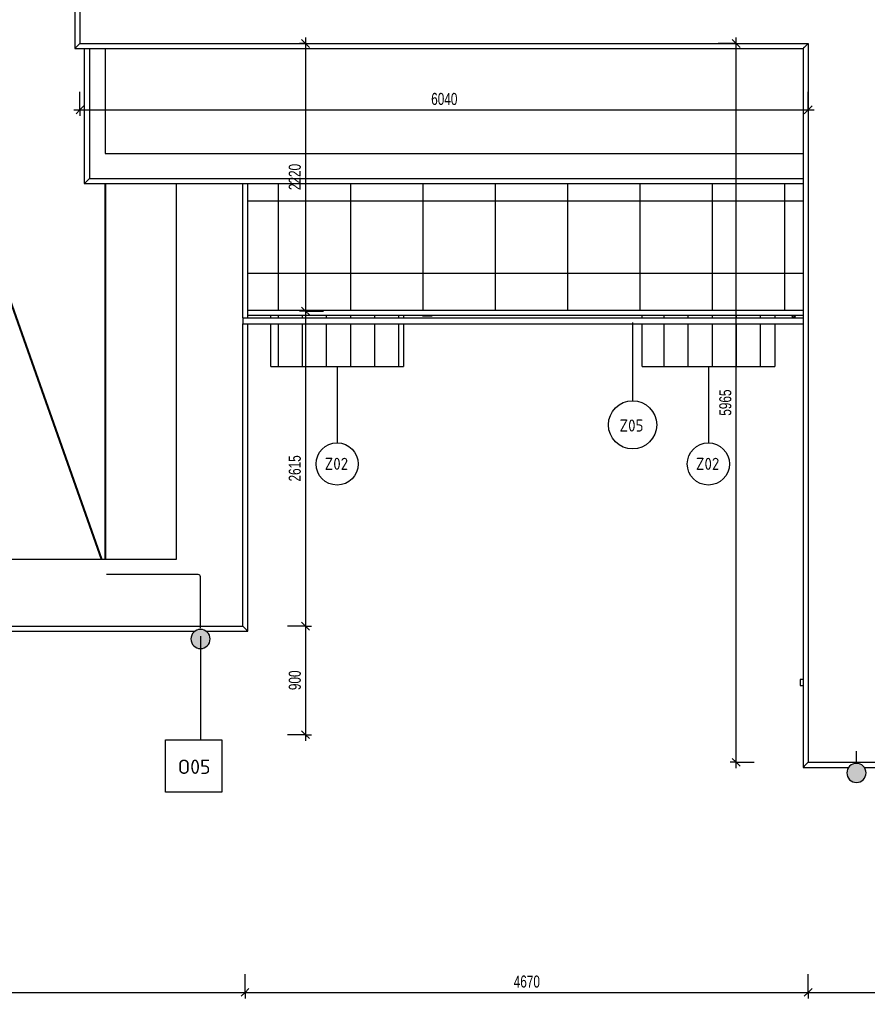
# Model space of a CAD drawing. Header units: millimetres. Extents: x -2665 to 226309, y -45352 to 20466.
# Drawn here: x 15854 to 22886, y -31229 to -23110 of the extents above; entities that cross this region are included whole.
import ezdxf

# ---------------------------------------------------------------- set-up
doc = ezdxf.new("R2010")
doc.units = ezdxf.units.MM
for name, color, linetype, lineweight in [('A-ANNO-DIMS', 211, 'Continuous', 9), ('A-ANNO-DIMS-50', 211, 'Continuous', 9), ('A-FLOR', 192, 'Continuous', 13), ('A-FLOR-HRAL', 11, 'Continuous', 13), ('A-FLOR-HRAL-IDEN', 2, 'Continuous', 9), ('A-GENM', 13, 'Continuous', 13), ('A-ROOF', 132, 'Continuous', 13), ('A-ROOF-OTLN', 132, 'Continuous', 13), ('A-ROOF-PATT', 132, 'Continuous', 13), ('E-POWR-CNDT', 130, 'Continuous', 13), ('E-POWR-CNDT-IDEN', 130, 'Continuous', 9), ('E-POWR-DROP', 130, 'Continuous', 13), ('M-EQPM', 50, 'Continuous', 13), ('M-EQPM-IDEN', 50, 'Continuous', 9), ('P-SANR-FIXT', 6, 'Continuous', 13), ('Q-SPCQ', 91, 'Continuous', 13)]:
    doc.layers.add(name, color=color, linetype=linetype, lineweight=lineweight)
doc.styles.add('Arial_1', font='arial.ttf', dxfattribs={"width": 0.7, "height": 100})
doc.styles.add('ISOCPEUR', font='isocpeur.ttf', dxfattribs={"width": 0.9, "height": 100})
doc.styles.add('ISOCPEUR_1', font='isocpeur.ttf', dxfattribs={"height": 119.0625})
doc.dimstyles.new('Vnitřní_-_průhledné', dxfattribs={"dimscale": 304.8, "dimtxt": 102.02594, "dimasz": 0.213255, "dimexe": 0.164042, "dimexo": 0.0625, "dimgap": 0.032808, "dimtad": 1, "dimdec": 0, "dimrnd": 5, "dimzin": 0, "dimdsep": 46, "dimtxsty": 'Arial_1', "dimblk1": 'OBLIQUE', "dimblk2": 'OBLIQUE', "dimsah": 1, "dimcen": 0.09, "dimdle": 0.164042, "dimazin": 0, "dimtfac": 1, "dimtdec": 4, "dimtix": 1, "dimtmove": 0, "dimatfit": 3, "dimfxl": 0.492126, "dimfxlon": 1, "dimtvp": 1, "dimtolj": 1, "dimtzin": 0, "dimarcsym": 2})
pattern_1 = [(90, (0, 207), (-200, 1e-14), [])]

# ---------------------------------------------------------------- blocks, each defined once
blk = doc.blocks.new('parapet_ext - parapet_ext-V11-STŘECHA NÁVRH A')
at = {"layer": 'Q-SPCQ'}
h = blk.add_hatch(dxfattribs=at)
h.set_pattern_fill('FP_10', color=11, style=0, pattern_type=2)
h.set_pattern_definition([(225, (15524.24, -27883.8), (176.7767, -176.7767), [])])
h.paths.add_polyline_path([(-1150, 300), (-1150, 300), (-956.6, 300)])
blk = doc.blocks.new('Zábradlí - Zábradlí-1250062-STŘECHA NÁVRH A')
at = {"layer": 'A-FLOR-HRAL'}
for p, q in [((17704.5, -25584.4), (17704.5, -25634.4)), ((17704.5, -25584.4), (22352.6, -25584.4)), ((17704.5, -25634.4), (22352.6, -25634.4))]:
    blk.add_line(p, q, dxfattribs=at)
blk = doc.blocks.new('Conduit Elbow - without Fittings - RMC-hromosvod - Standard-1256371-STŘECHA NÁVRH A')
at = {"layer": 'E-POWR-CNDT', "color": 11}
for p, q in [((0, 20), (0, 52.515625)), ((-52.515625, 0), (-20, 0))]:
    blk.add_line(p, q, dxfattribs=at)
blk.add_arc((-20, 20), 20, 270, 360, dxfattribs=at)
blk = doc.blocks.new('DPS_stříška - DPS_stříška Z05-2225724-STŘECHA NÁVRH A')
at = {"layer": 'M-EQPM'}
h = blk.add_hatch(dxfattribs=at)
h.set_pattern_fill('FP_17', color=11, style=0, pattern_type=2)
h.set_pattern_definition(pattern_1)
h.paths.add_polyline_path([(550, -458.8), (550, -107), (-550, -107), (-550, -458.8)])
h.paths.add_polyline_path([(-75.4, -57), (550, -57), (550, -34), (-550, -34), (-550, -57), (-290, -57)])
at = {"layer": 'M-EQPM', "color": 11}
for p, q in [((-550, -57), (-550, -34)), ((550, -33.9), (550, -57)), ((-550, -458.8), (-550, -107)), ((550, -107), (550, -458.8)), ((-550, -458.8), (550, -458.8))]:
    blk.add_line(p, q, dxfattribs=at)
blk = doc.blocks.new('DPS_stříška - DPS_stříška Z05-V79-STŘECHA NÁVRH A')
at = {"layer": 'M-EQPM'}
h = blk.add_hatch(dxfattribs=at)
h.set_pattern_fill('FP_17', color=11, style=0, pattern_type=2)
h.set_pattern_definition(pattern_1)
h.paths.add_polyline_path([(-550, -458.8), (550, -458.8), (550, -107), (-550, -107), (-550, -163.7)])
h.paths.add_polyline_path([(64.2, -57), (550, -57), (550, -34), (-550, -34), (-550, -57), (-150.3, -57)])
at = {"layer": 'M-EQPM', "color": 11}
for p, q in [((-550, -57), (-550, -34)), ((550, -34), (550, -57)), ((-550, -458.8), (-550, -107)), ((550, -107), (550, -458.8)), ((-550, -458.8), (550, -458.8))]:
    blk.add_line(p, q, dxfattribs=at)
blk = doc.blocks.new('Vývod_ uzávěr na klíč_ 15_20 mm_ se závitem - DN 15-1585230-STŘECHA NÁVRH A')
at = {"layer": 'P-SANR-FIXT', "color": 11}
for p, q in [((-4.7, -34), (-14.9, -51.6)), ((-14.9, -51.6), (14.9, -51.6)), ((0, -56.8), (0, -56.8)), ((14.9, -51.6), (4.7, -34))]:
    blk.add_line(p, q, dxfattribs=at)
blk = doc.blocks.new('Vypínač_venkovní - Typ 1-2190683-STŘECHA NÁVRH A')
at = {"layer": 'A-GENM', "color": 11}
for p, q in [((35, 142), (35, 136.9)), ((115, 142), (35, 142)), ((115, 136.9), (115, 142))]:
    blk.add_line(p, q, dxfattribs=at)
blk = doc.blocks.new('BP_ZÁSTUPNÝ PRVEK - BP_ZÁSTUPNÝ PRVEK - OV4-V84-STŘECHA NÁVRH A')
at = {"layer": 'A-GENM', "color": 11}
for p, q in [((23.4, 50), (0, 50)), ((0, 50), (0, 0)), ((0, 0), (23.4, 0))]:
    blk.add_line(p, q, dxfattribs=at)
blk = doc.blocks.new('DIMBLOCK10-STŘECHA NÁVRH A')
at = {"layer": 'A-ANNO-DIMS-50', "lineweight": 18}
for p, q in [((18225.8, -23307.4), (18193.3, -23274.9)), ((18225.8, -23307.4), (18258.3, -23339.9)), ((18225.8, -25527.4), (18193.3, -25494.9)), ((18225.8, -25527.4), (18258.3, -25559.9))]:
    blk.add_line(p, q, dxfattribs=at)
at = {"layer": 'A-ANNO-DIMS-50'}
for p, q in [((18225.8, -23257.4), (18225.8, -25527.4)), ((18225.8, -23307.4), (18175.8, -23307.4)), ((18225.8, -23307.4), (18375.8, -23307.4)), ((18225.8, -25527.4), (18175.8, -25527.4)), ((18225.8, -25527.4), (18375.8, -25527.4))]:
    blk.add_line(p, q, dxfattribs=at)
at = {"layer": 'A-ANNO-DIMS-50', "color": 0, "insert": (18086, -24524.1), "char_height": 100, "width": 256.164, "attachment_point": 1, "rotation": 90, "line_spacing_factor": 0.941778, "style": 'Arial_1'}
blk.add_mtext('2220', dxfattribs=at)
blk = doc.blocks.new('_Oblique')
at = {"color": 0, "linetype": 'ByBlock', "lineweight": -2}
blk.add_line((-0.5, -0.5), (0.5, 0.5), dxfattribs=at)
blk = doc.blocks.new('DIMBLOCK11-STŘECHA NÁVRH A')
at = {"layer": 'A-ANNO-DIMS-50', "lineweight": 18}
for p, q in [((18225.8, -25527.4), (18193.3, -25494.9)), ((18225.8, -25527.4), (18258.3, -25559.9)), ((18225.8, -28141.8), (18193.3, -28109.3)), ((18225.8, -28141.8), (18258.3, -28174.3))]:
    blk.add_line(p, q, dxfattribs=at)
at = {"layer": 'A-ANNO-DIMS-50'}
for p, q in [((18225.8, -25527.4), (18175.8, -25527.4)), ((18225.8, -25527.4), (18225.8, -28141.8)), ((18225.8, -25527.4), (18375.8, -25527.4)), ((18225.8, -28141.8), (18075.8, -28141.8)), ((18225.8, -28141.8), (18275.8, -28141.8))]:
    blk.add_line(p, q, dxfattribs=at)
at = {"layer": 'A-ANNO-DIMS-50', "color": 0, "insert": (18086, -26941.3), "char_height": 100, "width": 256.164, "attachment_point": 1, "rotation": 90, "line_spacing_factor": 0.941778, "style": 'Arial_1'}
blk.add_mtext('2615', dxfattribs=at)
blk = doc.blocks.new('DIMBLOCK12-STŘECHA NÁVRH A')
at = {"layer": 'A-ANNO-DIMS-50'}
for p, q in [((18225.8, -28141.8), (18075.8, -28141.8)), ((18225.8, -28141.8), (18225.8, -29091.8)), ((18225.8, -28141.8), (18275.8, -28141.8)), ((18225.8, -29041.8), (18075.8, -29041.8)), ((18225.8, -29041.8), (18275.8, -29041.8))]:
    blk.add_line(p, q, dxfattribs=at)
at = {"layer": 'A-ANNO-DIMS-50', "lineweight": 18}
for p, q in [((18225.8, -28141.8), (18193.3, -28109.3)), ((18225.8, -28141.8), (18258.3, -28174.3)), ((18225.8, -29041.8), (18193.3, -29009.3)), ((18225.8, -29041.8), (18258.3, -29074.3))]:
    blk.add_line(p, q, dxfattribs=at)
at = {"layer": 'A-ANNO-DIMS-50', "color": 0, "insert": (18086, -28671.9), "char_height": 100, "width": 192.123, "attachment_point": 1, "rotation": 90, "line_spacing_factor": 0.941778, "style": 'Arial_1'}
blk.add_mtext('900', dxfattribs=at)
blk = doc.blocks.new('DIMBLOCK13-STŘECHA NÁVRH A')
at = {"layer": 'A-ANNO-DIMS-50', "lineweight": 18}
for p, q in [((21796.7, -23307.4), (21764.2, -23274.9)), ((21796.7, -23307.4), (21829.2, -23339.9)), ((21796.7, -29270.5), (21764.2, -29238)), ((21796.7, -29270.5), (21829.2, -29303))]:
    blk.add_line(p, q, dxfattribs=at)
at = {"layer": 'A-ANNO-DIMS-50'}
for p, q in [((21796.7, -29320.5), (21796.7, -23257.4)), ((21796.7, -23307.4), (21646.7, -23307.4)), ((21796.7, -23307.4), (21846.7, -23307.4)), ((21796.7, -29270.5), (21746.7, -29270.5)), ((21796.7, -29270.5), (21946.7, -29270.5))]:
    blk.add_line(p, q, dxfattribs=at)
at = {"layer": 'A-ANNO-DIMS-50', "color": 0, "insert": (21656.9, -26395.7), "char_height": 100, "width": 256.164, "attachment_point": 1, "rotation": 90, "line_spacing_factor": 0.941778, "style": 'Arial_1'}
blk.add_mtext('5965', dxfattribs=at)
blk = doc.blocks.new('Popis parapetu1 - Záchytný systém-1408882-STŘECHA NÁVRH A')
at = {"layer": 'A-FLOR-HRAL-IDEN'}
blk.add_circle((0, 0), 4, dxfattribs=at)
blk = doc.blocks.new('Popiska mechanické zařízení - Popiska okna_Bublina-1428144-STŘECHA NÁVRH A')
at = {"layer": 'M-EQPM-IDEN'}
blk.add_circle((0, 0), 3.5, dxfattribs=at)
blk = doc.blocks.new('DIMBLOCK34-STŘECHA NÁVRH A')
at = {"layer": 'A-ANNO-DIMS-50'}
for p, q in [((-1682.4, -31179.3), (-1682.4, -31029.3)), ((17723.5, -31179.3), (17723.5, -31029.3)), ((-1732.4, -31179.3), (17723.5, -31179.3)), ((-1682.4, -31179.3), (-1682.4, -31229.3)), ((17723.5, -31179.3), (17723.5, -31229.3))]:
    blk.add_line(p, q, dxfattribs=at)
at = {"layer": 'A-ANNO-DIMS-50', "lineweight": 18}
for p, q in [((-1682.4, -31179.3), (-1714.9, -31211.8)), ((-1682.4, -31179.3), (-1649.9, -31146.8)), ((17723.5, -31179.3), (17691, -31211.8)), ((17723.5, -31179.3), (17756, -31146.8))]:
    blk.add_line(p, q, dxfattribs=at)
at = {"layer": 'A-ANNO-DIMS-50', "color": 0, "insert": (7887.1, -31039.5), "char_height": 100, "width": 320.204, "attachment_point": 1, "line_spacing_factor": 0.941778, "style": 'Arial_1'}
blk.add_mtext('19405', dxfattribs=at)
blk = doc.blocks.new('DIMBLOCK35-STŘECHA NÁVRH A')
at = {"layer": 'A-ANNO-DIMS-50'}
for p, q in [((17723.5, -31179.3), (17723.5, -31029.3)), ((22394.5, -31179.3), (22394.5, -31029.3)), ((17723.5, -31179.3), (22394.5, -31179.3)), ((17723.5, -31179.3), (17723.5, -31229.3)), ((22394.5, -31179.3), (22394.5, -31229.3))]:
    blk.add_line(p, q, dxfattribs=at)
at = {"layer": 'A-ANNO-DIMS-50', "lineweight": 18}
for p, q in [((17723.5, -31179.3), (17691, -31211.8)), ((17723.5, -31179.3), (17756, -31146.8)), ((22394.5, -31179.3), (22362, -31211.8)), ((22394.5, -31179.3), (22427, -31146.8))]:
    blk.add_line(p, q, dxfattribs=at)
at = {"layer": 'A-ANNO-DIMS-50', "color": 0, "insert": (19952.2, -31039.5), "char_height": 100, "width": 256.164, "attachment_point": 1, "line_spacing_factor": 0.941778, "style": 'Arial_1'}
blk.add_mtext('4670', dxfattribs=at)
blk = doc.blocks.new('DIMBLOCK36-STŘECHA NÁVRH A')
at = {"layer": 'A-ANNO-DIMS-50'}
for p, q in [((22394.5, -31179.3), (22394.5, -31029.3)), ((41721.6, -31179.3), (41721.6, -31029.3)), ((22394.5, -31179.3), (41771.6, -31179.3)), ((22394.5, -31179.3), (22394.5, -31229.3)), ((41721.6, -31179.3), (41721.6, -31229.3))]:
    blk.add_line(p, q, dxfattribs=at)
at = {"layer": 'A-ANNO-DIMS-50', "lineweight": 18}
for p, q in [((22394.5, -31179.3), (22362, -31211.8)), ((22394.5, -31179.3), (22427, -31146.8)), ((41721.6, -31179.3), (41689.1, -31211.8)), ((41721.6, -31179.3), (41754.1, -31146.8))]:
    blk.add_line(p, q, dxfattribs=at)
at = {"layer": 'A-ANNO-DIMS-50', "color": 0, "insert": (31924.6, -31039.5), "char_height": 100, "width": 320.204, "attachment_point": 1, "line_spacing_factor": 0.941778, "style": 'Arial_1'}
blk.add_mtext('19325', dxfattribs=at)
blk = doc.blocks.new('DIMBLOCK40-STŘECHA NÁVRH A')
at = {"layer": 'A-ANNO-DIMS-50'}
for p, q in [((16354.5, -23857.7), (16354.5, -23707.7)), ((22394.5, -23857.7), (22394.5, -23707.7)), ((16304.5, -23857.7), (22444.5, -23857.7)), ((16354.5, -23857.7), (16354.5, -23907.7)), ((22394.5, -23857.7), (22394.5, -23907.7))]:
    blk.add_line(p, q, dxfattribs=at)
at = {"layer": 'A-ANNO-DIMS-50', "lineweight": 18}
for p, q in [((16354.5, -23857.7), (16322, -23890.2)), ((16354.5, -23857.7), (16387, -23825.2)), ((22394.5, -23857.7), (22362, -23890.2)), ((22394.5, -23857.7), (22427, -23825.2))]:
    blk.add_line(p, q, dxfattribs=at)
at = {"layer": 'A-ANNO-DIMS-50', "color": 0, "insert": (19267.7, -23717.9), "char_height": 100, "width": 256.164, "attachment_point": 1, "line_spacing_factor": 0.941778, "style": 'Arial_1'}
blk.add_mtext('6040', dxfattribs=at)

msp = doc.modelspace()

# ---------------------------------------------------------------- hatches: boundary and pattern name
at = {"layer": 'A-ROOF-PATT'}
h = msp.add_hatch(dxfattribs=at)
h.set_pattern_fill('FP_18', color=11, style=0, pattern_type=2)
h.set_pattern_definition([(0, (0, -18), (0, 599.876), []), (90, (0, -18), (-600, 4e-14), [])])
h.paths.add_polyline_path([(21845.3, -25519.4), (22352.5, -25519.4), (22352.5, -24469.4), (17746.4, -24469.4), (17746.4, -25519.4), (21630.8, -25519.4)])
at = {"layer": 'E-POWR-DROP'}
for points in [[(17354.5, -28327.3), (17375, -28324.6), (17394.2, -28316.7), (17410.7, -28304), (17423.3, -28287.6), (17431.2, -28268.4), (17434, -28247.8), (17431.2, -28227.3), (17423.3, -28208.1), (17410.7, -28191.6), (17394.2, -28179), (17375, -28171), (17354.5, -28168.3), (17333.9, -28171), (17314.7, -28179), (17298.2, -28191.6), (17285.6, -28208.1), (17277.7, -28227.3), (17275, -28247.8), (17277.7, -28268.4), (17285.6, -28287.6), (17298.2, -28304), (17314.7, -28316.7), (17333.9, -28324.6), (17339.1, -28325.3)], [(22794.5, -29438.3), (22815.1, -29435.5), (22834.2, -29427.6), (22850.7, -29415), (22863.3, -29398.5), (22871.3, -29379.3), (22874, -29358.8), (22871.3, -29338.2), (22863.3, -29319), (22850.7, -29302.5), (22834.2, -29289.9), (22815.1, -29282), (22794.5, -29279.3), (22773.9, -29282), (22754.7, -29289.9), (22738.3, -29302.5), (22725.6, -29319), (22717.7, -29338.2), (22715, -29358.8), (22717.7, -29379.3), (22725.6, -29398.5), (22738.3, -29415), (22754.7, -29427.6), (22773.9, -29435.5)]]:
    msp.add_hatch(color=11, dxfattribs=at).paths.add_polyline_path(points)

# ---------------------------------------------------------------- linework, layer by layer
at = {"layer": 'A-FLOR'}
for p, q in [((16562.5, -23349.4), (16562.5, -24219.4)), ((16562.5, -24219.4), (22352.5, -24219.4))]:
    msp.add_line(p, q, dxfattribs=at)
at = {"layer": 'A-FLOR-HRAL-IDEN'}
msp.add_line((20937.8, -25622.5), (20937.8, -26271.2), dxfattribs=at)
at = {"layer": 'A-ROOF', "color": 11}
for p, q in [((16354.5, -19746.8), (16354.5, -23307.4)), ((16354.5, -23307.4), (22394.5, -23307.4)), ((16432.5, -23349.4), (16432.5, -24427.4)), ((22394.5, -23307.4), (22394.5, -29270.5)), ((16432.5, -24427.4), (22352.5, -24427.4)), ((17151.5, -24469.4), (17151.5, -27588.8)), ((17704.5, -25584.4), (17704.5, -24469.4)), ((17746.2, -25519.4), (22352.6, -25519.4)), ((17704.5, -28141.8), (17704.5, -25634.4)), ((17151.5, -27588.8), (-1110.4, -27588.8)), ((-1663.4, -28141.8), (17704.5, -28141.8)), ((22394.5, -29270.5), (41721.6, -29270.5))]:
    msp.add_line(p, q, dxfattribs=at)
at = {"layer": 'A-ROOF', "color": 31, "lineweight": 25}
for p, q in [((16534.7, -27588.8), (15156.5, -23685.5)), ((16562.5, -24469.4), (16562.5, -27588.8))]:
    msp.add_line(p, q, dxfattribs=at)
at = {"layer": 'A-ROOF-OTLN', "color": 11}
for p, q in [((16312.5, -19746.8), (16312.5, -23349.4)), ((16312.5, -23349.4), (22352.5, -23349.4)), ((16321.5, -23340.4), (16354.5, -23307.4)), ((16390.5, -23349.4), (16390.5, -24469.4)), ((22352.5, -23349.4), (22352.5, -29312.5)), ((22394.5, -23307.4), (22361.5, -23340.4)), ((16399.5, -24460.4), (16432.5, -24427.4)), ((16390.5, -24469.4), (22352.5, -24469.4)), ((17746.4, -25584.5), (17746.4, -24469.4)), ((17746.2, -25561.4), (22352.6, -25561.4)), ((17746.4, -28183.8), (17746.4, -25634.4)), ((17737.4, -28174.8), (17704.5, -28141.8)), ((-1705.4, -28183.8), (17308.4, -28183.8)), ((17400.5, -28183.8), (17746.4, -28183.8)), ((22394.5, -29270.5), (22361.5, -29303.5)), ((22352.5, -29312.5), (22730.6, -29312.5)), ((22858.3, -29312.5), (41763.6, -29312.5))]:
    msp.add_line(p, q, dxfattribs=at)
for points, knots in [([(16312.5, -23349.4), (16312.5, -23349.4), (16312.6, -23349.3), (16312.9, -23348.9), (16313.3, -23348.6), (16313.6, -23348.2), (16314, -23347.9), (16314.3, -23347.5), (16314.8, -23347), (16315.4, -23346.5), (16315.8, -23346), (16316.2, -23345.7), (16316.5, -23345.3), (16316.9, -23344.9), (16317.3, -23344.5), (16317.7, -23344.1), (16318.1, -23343.7), (16318.5, -23343.4), (16318.9, -23343), (16319.4, -23342.4), (16320.3, -23341.5), (16321, -23340.8), (16321.5, -23340.4)], [0, 0, 0, 0, 0.125, 0.1875, 0.25, 0.3125, 0.34375, 0.375, 0.4375, 0.5, 0.53125, 0.5625, 0.59375, 0.625, 0.65625, 0.6875, 0.71875, 0.75, 0.78125, 0.8125, 0.875, 1, 1, 1, 1]), ([(22361.5, -23340.4), (22361, -23340.8), (22360.3, -23341.5), (22359.4, -23342.4), (22358.9, -23343), (22358.5, -23343.4), (22358.1, -23343.7), (22357.7, -23344.1), (22357.3, -23344.5), (22357, -23344.9), (22356.6, -23345.3), (22356.2, -23345.7), (22355.8, -23346), (22355.5, -23346.4), (22355.2, -23346.7), (22354.7, -23347.1), (22354.3, -23347.5), (22354, -23347.9), (22353.7, -23348.2), (22353.3, -23348.6), (22352.9, -23348.9), (22352.6, -23349.2), (22352.5, -23349.4), (22352.5, -23349.4)], [-1, -1, -1, -1, -0.875, -0.8125, -0.78125, -0.75, -0.71875, -0.6875, -0.65625, -0.625, -0.59375, -0.5625, -0.53125, -0.5, -0.46875, -0.4375, -0.375, -0.34375, -0.3125, -0.25, -0.1875, -0.125, 0, 0, 0, 0]), ([(16390.5, -24469.4), (16390.5, -24469.4), (16390.6, -24469.3), (16390.9, -24468.9), (16391.3, -24468.6), (16391.6, -24468.2), (16392, -24467.9), (16392.3, -24467.5), (16392.8, -24467), (16393.4, -24466.5), (16393.8, -24466), (16394.2, -24465.7), (16394.5, -24465.3), (16394.9, -24464.9), (16395.3, -24464.5), (16395.7, -24464.1), (16396.1, -24463.7), (16396.5, -24463.4), (16396.9, -24463), (16397.4, -24462.4), (16398.3, -24461.5), (16399, -24460.8), (16399.5, -24460.4)], [0, 0, 0, 0, 0.125, 0.1875, 0.25, 0.3125, 0.34375, 0.375, 0.4375, 0.5, 0.53125, 0.5625, 0.59375, 0.625, 0.65625, 0.6875, 0.71875, 0.75, 0.78125, 0.8125, 0.875, 1, 1, 1, 1]), ([(17746.4, -28183.8), (17746.4, -28183.8), (17746.3, -28183.7), (17746, -28183.3), (17745.6, -28183), (17745.3, -28182.6), (17744.9, -28182.3), (17744.6, -28181.9), (17744.1, -28181.5), (17743.5, -28180.9), (17743.1, -28180.4), (17742.7, -28180.1), (17742.4, -28179.7), (17742, -28179.3), (17741.6, -28179), (17741.2, -28178.6), (17740.8, -28178.2), (17740.4, -28177.8), (17740, -28177.4), (17739.5, -28176.9), (17738.6, -28176), (17737.9, -28175.2), (17737.4, -28174.8)], [0, 0, 0, 0, 0.125, 0.1875, 0.25, 0.3125, 0.34375, 0.375, 0.4375, 0.5, 0.53125, 0.5625, 0.59375, 0.625, 0.65625, 0.6875, 0.71875, 0.75, 0.78125, 0.8125, 0.875, 1, 1, 1, 1]), ([(22361.5, -29303.5), (22361.1, -29303.9), (22360.3, -29304.7), (22359.4, -29305.6), (22358.9, -29306.1), (22358.5, -29306.5), (22358.1, -29306.9), (22357.7, -29307.3), (22357.3, -29307.7), (22357, -29308), (22356.6, -29308.4), (22356.2, -29308.8), (22355.8, -29309.1), (22355.5, -29309.5), (22355.2, -29309.8), (22354.7, -29310.2), (22354.3, -29310.6), (22354, -29311), (22353.7, -29311.3), (22353.3, -29311.7), (22352.9, -29312), (22352.6, -29312.4), (22352.5, -29312.5), (22352.5, -29312.5)], [-1, -1, -1, -1, -0.875, -0.8125, -0.78125, -0.75, -0.71875, -0.6875, -0.65625, -0.625, -0.59375, -0.5625, -0.53125, -0.5, -0.46875, -0.4375, -0.375, -0.34375, -0.3125, -0.25, -0.1875, -0.125, 0, 0, 0, 0])]:
    msp.add_open_spline(points, degree=3, knots=knots, dxfattribs=at)
at = {"layer": 'E-POWR-CNDT', "color": 11}
for p, q in [((17301.9, -27712.8), (16574.5, -27712.8)), ((17354.5, -28156.9), (17354.5, -27765.3)), ((22794.5, -29279.3), (22794.5, -29178.8))]:
    msp.add_line(p, q, dxfattribs=at)
at = {"layer": 'E-POWR-CNDT-IDEN'}
msp.add_line((17355.1, -28223.6), (17355.1, -29083.9), dxfattribs=at)
at = {"layer": 'E-POWR-CNDT-IDEN', "flags": 128}
msp.add_lwpolyline([(17064.8, -29083.9), (17532.5, -29083.9), (17532.5, -29518.6), (17064.8, -29518.6)], close=True, dxfattribs=at)
at = {"layer": 'E-POWR-DROP', "color": 11}
for centre, start, end in [((17354.5, -28247.8), 0, 180), ((17354.5, -28247.8), 180, 0), ((22794.5, -29358.8), 0, 180), ((22794.5, -29358.8), 180, 0)]:
    msp.add_arc(centre, 79.5, start, end, dxfattribs=at)
at = {"layer": 'M-EQPM-IDEN'}
for p, q in [((18487.5, -25986.1), (18487.5, -26621.1)), ((21566.5, -25986.1), (21566.5, -26621.1))]:
    msp.add_line(p, q, dxfattribs=at)

# ---------------------------------------------------------------- block references
at = {"layer": 'A-FLOR-HRAL'}
msp.add_blockref('Zábradlí - Zábradlí-1250062-STŘECHA NÁVRH A', (0, 0), dxfattribs=at)
at = {"layer": 'A-FLOR-HRAL-IDEN', "xscale": 49.99999999999998, "yscale": 49.99999999999998, "zscale": 49.99999999999998}
msp.add_blockref('Popis parapetu1 - Záchytný systém-1408882-STŘECHA NÁVRH A', (20937.8, -26471.2), dxfattribs=at)
at = {"layer": 'A-GENM', "color": 11, "rotation": 180}
msp.add_blockref('Vypínač_venkovní - Typ 1-2190683-STŘECHA NÁVRH A', (19311.5, -25424.4), dxfattribs=at)
at = {"layer": 'A-GENM', "color": 11}
msp.add_blockref('BP_ZÁSTUPNÝ PRVEK - BP_ZÁSTUPNÝ PRVEK - OV4-V84-STŘECHA NÁVRH A', (22329.1, -28632.9), dxfattribs=at)
at = {"layer": 'E-POWR-CNDT', "color": 11, "rotation": 90}
msp.add_blockref('Conduit Elbow - without Fittings - RMC-hromosvod - Standard-1256371-STŘECHA NÁVRH A', (17354.5, -27712.8), dxfattribs=at)
at = {"layer": 'M-EQPM', "color": 11}
for name, p in [('DPS_stříška - DPS_stříška Z05-2225724-STŘECHA NÁVRH A', (18487.5, -25527.4)), ('DPS_stříška - DPS_stříška Z05-V79-STŘECHA NÁVRH A', (21566.5, -25527.4))]:
    msp.add_blockref(name, p, dxfattribs=at)
at = {"layer": 'M-EQPM-IDEN', "xscale": 49.99999999999998, "yscale": 49.99999999999998, "zscale": 49.99999999999998}
for p in [(18487.5, -26796.1), (21566.5, -26796.1)]:
    msp.add_blockref('Popiska mechanické zařízení - Popiska okna_Bublina-1428144-STŘECHA NÁVRH A', p, dxfattribs=at)
at = {"layer": 'P-SANR-FIXT', "color": 11}
msp.add_blockref('Vývod_ uzávěr na klíč_ 15_20 mm_ se závitem - DN 15-1585230-STŘECHA NÁVRH A', (22274.5, -25527.4), dxfattribs=at)
at = {"layer": 'Q-SPCQ', "color": 21, "lineweight": 25, "rotation": 180}
msp.add_blockref('parapet_ext - parapet_ext-V11-STŘECHA NÁVRH A', (15524.2, -27883.8), dxfattribs=at)

# ---------------------------------------------------------------- texts
at = {"layer": 'M-EQPM-IDEN', "char_height": 100, "width": 248.924, "attachment_point": 1, "style": 'ISOCPEUR'}
for insert in [(18384.1, -26744.6), (21463.1, -26744.6)]:
    msp.add_mtext('Z02', dxfattribs=dict(at, insert=insert))

# ---------------------------------------------------------------- dimensions: what is measured, and where the dimension line sits
at = {"layer": 'A-ANNO-DIMS'}
for base, p1, p2, override, picture, middle in [((18225.8, -25527.4), (18375.8, -23307.4), (18375.8, -25527.4), {"dimpost": '<>', "dimfxl": 2220}, 'DIMBLOCK10-STŘECHA NÁVRH A', (18164.8, -24417.4)), ((21796.7, -23307.4), (21946.7, -29270.5), (21646.7, -23307.4), {"dimpost": '<>', "dimfxl": 5970.673041}, 'DIMBLOCK13-STŘECHA NÁVRH A', (21735.7, -26288.9)), ((18225.8, -28141.8), (18375.8, -25527.4), (18075.8, -28141.8), {"dimpost": '<>', "dimfxl": 2631.592759}, 'DIMBLOCK11-STŘECHA NÁVRH A', (18164.8, -26834.6)), ((18225.8, -29041.8), (18075.8, -28141.8), (18075.8, -29041.8), {"dimpost": '<>', "dimfxl": 900}, 'DIMBLOCK12-STŘECHA NÁVRH A', (18164.8, -28591.8))]:
    dim = msp.add_linear_dim(base=base, p1=p1, p2=p2, angle=90, dimstyle='Vnitřní_-_průhledné', override=override, dxfattribs=at)
    dim.commit()
    dim.dimension.update_dxf_attribs({"geometry": picture, "text_midpoint": middle})
for base, p1, p2, override, picture, middle in [((22394.5, -23857.7), (16354.5, -23707.7), (22394.5, -23707.7), {"dimpost": '<>', "dimfxl": 6040.029548}, 'DIMBLOCK40-STŘECHA NÁVRH A', (19374.5, -23796.7)), ((17723.5, -31179.3), (-1682.4, -31029.3), (17723.5, -31029.3), {"dimpost": '<>', "dimfxl": 19405.862216}, 'DIMBLOCK34-STŘECHA NÁVRH A', (8020.5, -31118.2)), ((22394.5, -31179.3), (17723.5, -31029.3), (22394.5, -31029.3), {"dimpost": '<>', "dimfxl": 4671.034194}, 'DIMBLOCK35-STŘECHA NÁVRH A', (20059, -31118.2)), ((41721.6, -31179.3), (22394.5, -31029.3), (41721.6, -31029.3), {"dimpost": '<>', "dimfxl": 19327.10309}, 'DIMBLOCK36-STŘECHA NÁVRH A', (32058, -31118.2))]:
    dim = msp.add_linear_dim(base=base, p1=p1, p2=p2, dimstyle='Vnitřní_-_průhledné', override=override, dxfattribs=at)
    dim.commit()
    dim.dimension.update_dxf_attribs({"geometry": picture, "text_midpoint": middle})

# ---------------------------------------------------------------- next in the draw order: texts
at = {"layer": 'A-FLOR-HRAL-IDEN', "insert": (20829.8, -26427), "char_height": 100, "width": 248.924, "attachment_point": 1, "style": 'ISOCPEUR', "bg_fill": 3, "box_fill_scale": 1.25, "bg_fill_color": 256, "bg_fill_true_color": 13158600, "bg_fill_transparency": 0}
msp.add_mtext('Z05', dxfattribs=at)
at = {"layer": 'E-POWR-CNDT-IDEN', "insert": (17166.4, -29248.3), "char_height": 119.06, "width": 316.667, "attachment_point": 1, "style": 'ISOCPEUR_1', "bg_fill": 3, "box_fill_scale": 1.25, "bg_fill_color": 256, "bg_fill_true_color": 13158600, "bg_fill_transparency": 0}
msp.add_mtext('O05', dxfattribs=at)

doc.saveas('drawing.dxf')
